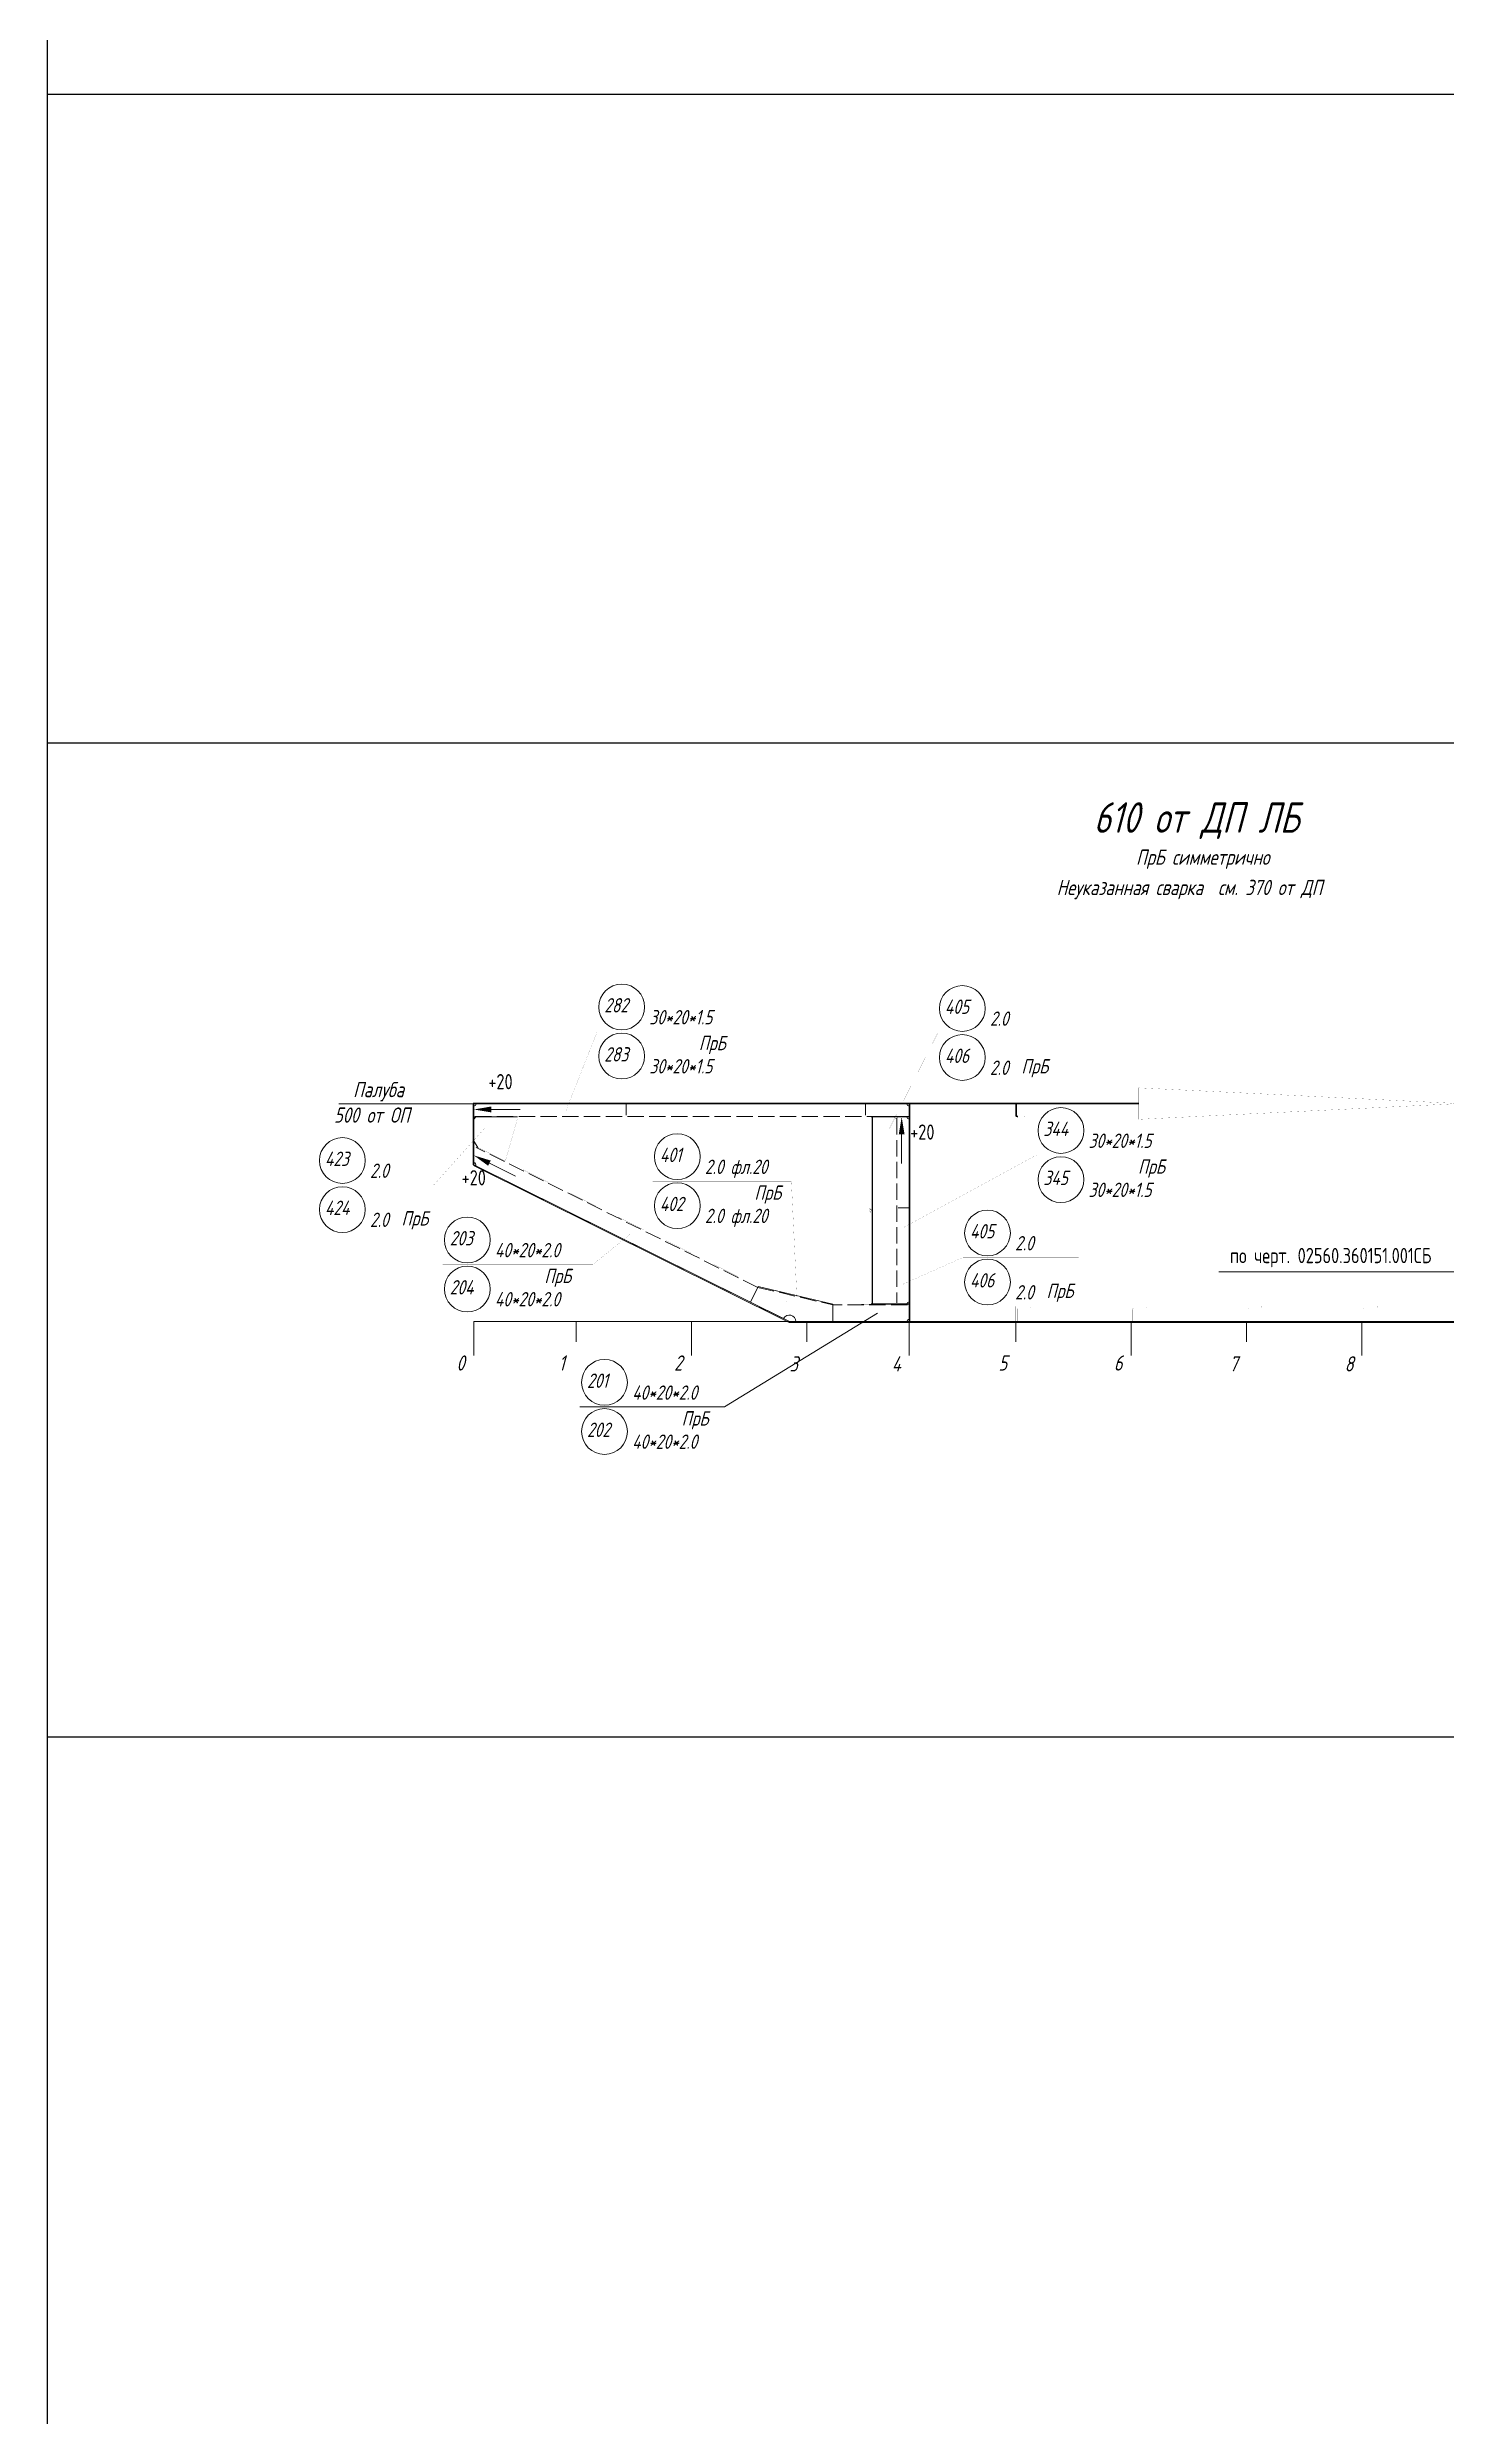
# Model space of a CAD drawing. Header units: millimetres. Extents: x 77380 to 135900, y -26587 to 17301.
# Drawn here: x 81559 to 84773, y -22094 to -16652 of the extents above; entities that cross this region are included whole.
import ezdxf

# ---------------------------------------------------------------- set-up
doc = ezdxf.new("R2010")
doc.units = ezdxf.units.MM
for name, pattern in [('K5LT32768', [0]), ('K5LT32769', [50, 37.5, -12.5]), ('K5LT32770', [0]), ('K5LT32771', [50, 37.5, -12.5]), ('K5LT32772', [0]), ('K5LT32773', [50, 37.5, -12.5]), ('K5LT32780', [0]), ('K5LT32781', [0]), ('K5LT32790', [0]), ('K5LT32831', [0]), ('K5LT_THIN', [0])]:
    doc.linetypes.add(name, pattern=pattern)
doc.layers.add('РАЗМЕРЫ', color=3, linetype='Continuous', lineweight=25)
doc.styles.add('KDIMTEXTSTYLE', font='GOST_AU.SHX', dxfattribs={"width": 0.96, "oblique": 15, "height": 5})
doc.styles.add('KTEXTSTYLE', font='GOST_AU.SHX', dxfattribs={"width": 0.96, "height": 5})
doc.dimstyles.new('KDIMSTYLE (1.00)', dxfattribs={"dimtxt": 5, "dimasz": 1, "dimexe": 2, "dimexo": 0, "dimgap": 1, "dimtad": 1, "dimtxsty": 'KDIMTEXTSTYLE', "dimsah": 1, "dimcen": 0, "dimdle": 1, "dimadec": 0, "dimazin": 0, "dimtfac": 0.667, "dimtmove": 0, "dimatfit": 3, "dimfxl": 1, "dimtvp": 1, "dimtolj": 1, "dimtzin": 0, "dimarcsym": 0})

# ---------------------------------------------------------------- blocks, each defined once
blk = doc.blocks.new('U47')
blk.add_hatch(color=7).paths.add_polyline_path([(103295, 16191), (103308.3, 16191), (103301.6, 16231)])
at = {"color": 7, "linetype": 'K5LT32831', "lineweight": 9}
blk.add_line((103301.6, 16191), (103301.6, 16124.5), dxfattribs=at)
blk = doc.blocks.new('U52')
blk.add_hatch(color=7).paths.add_polyline_path([(102358.9, 16241.6), (102358.9, 16255), (102318.9, 16248.3)])
at = {"color": 7, "linetype": 'K5LT32831', "lineweight": 9}
blk.add_line((102358.9, 16248.3), (102425.4, 16248.3), dxfattribs=at)
blk = doc.blocks.new('U53')
blk.add_hatch(color=7).paths.add_polyline_path([(102351.7, 16119), (102357.7, 16130.9), (102318.9, 16142.8)])
at = {"color": 7, "linetype": 'K5LT32831', "lineweight": 9}
blk.add_line((102354.7, 16125), (102414.3, 16095.4), dxfattribs=at)
blk = doc.blocks.new('*D686')
at = {"layer": 'Defpoints', "color": 0}
for p in [(83538.9, -19108.9), (83453.5, -19538.9), (83538.8, -19538.9)]:
    blk.add_point(p, dxfattribs=at)
at = {"layer": 'РАЗМЕРЫ', "color": 0, "lineweight": -2}
for p, q in [((83538.9, -19108.9), (83451.5, -19108.9)), ((83453.5, -19109.9), (83453.5, -19537.9)), ((83538.8, -19538.9), (83451.5, -19538.9))]:
    blk.add_line(p, q, dxfattribs=at)
at = {"layer": 'РАЗМЕРЫ', "color": 0}
for points in [[(83453.6, -19109.9), (83453.3, -19109.9), (83453.5, -19108.9)], [(83453.3, -19537.9), (83453.6, -19537.9), (83453.5, -19538.9)]]:
    blk.add_solid(points, dxfattribs=at)
at = {"layer": 'РАЗМЕРЫ', "color": 0, "insert": (83449.9, -19323.9), "char_height": 5, "attachment_point": 5, "rotation": 90, "style": 'KDIMTEXTSTYLE'}
blk.add_mtext('\\A1;430', dxfattribs=at)

msp = doc.modelspace()

# ---------------------------------------------------------------- linework, layer by layer
at = {"color": 6}
for p, q in [((81559.429, -16759.005), (90766.474, -16759.005)), ((90766.474, -18250.063), (81559.429, -18250.063)), ((81559.429, -20532.786), (90766.474, -20532.786))]:
    msp.add_line(p, q, dxfattribs=at)
at = {"color": 7, "linetype": 'K5LT32780', "lineweight": 18}
for p, q in [((82229.023, -19078.917), (82537.396, -19078.917)), ((84250.337, -19464.769), (84939.094, -19464.769))]:
    msp.add_line(p, q, dxfattribs=at)
at = {"color": 3, "linetype": 'K5LT32768', "lineweight": 18, "true_color": 0x00ff00}
for p, q in [((84066.384, -19077.417), (82537.396, -19077.417)), ((82537.396, -19218.917), (82537.396, -19078.917)), ((84066.384, -19078.917), (82537.396, -19078.917)), ((82538.897, -19218.917), (82538.897, -19078.917)), ((82538.897, -19078.917), (82538.897, -19104.417)), ((83538.897, -19078.917), (82538.897, -19078.917)), ((82888.897, -19104.417), (82888.897, -19078.917)), ((83438.897, -19104.417), (83438.897, -19078.917)), ((83538.897, -19578.917), (83538.897, -19078.917)), ((83538.897, -19104.417), (83538.897, -19078.917)), ((83540.399, -19578.917), (83540.399, -19078.917)), ((83783.898, -19104.472), (83783.898, -19078.917)), ((83785.397, -19104.472), (83785.397, -19078.917)), ((82638.897, -19108.917), (82538.897, -19108.917)), ((82538.897, -19108.917), (82538.897, -19174.257)), ((82543.896, -19108.917), (82538.897, -19113.917)), ((83538.897, -19108.917), (83513.397, -19108.917)), ((83538.897, -19538.917), (83538.897, -19108.917)), ((82538.897, -19164.257), (82547.854, -19178.705)), ((82538.897, -19180.956), (82538.897, -19218.917)), ((82538.009, -19220.709), (83263.009, -19580.709)), ((82538.897, -19218.917), (83263.897, -19578.917)), ((82538.897, -19218.917), (83183.343, -19538.917)), ((83538.897, -19317.417), (83513.397, -19317.417)), ((83195.425, -19544.917), (83263.897, -19578.917)), ((83195.425, -19544.918), (83263.897, -19578.917)), ((87153.051, -19578.917), (83263.897, -19578.917)), ((83263.897, -19578.917), (83538.897, -19578.917)), ((87153.051, -19580.917), (83263.897, -19580.917)), ((83513.397, -19538.917), (83538.897, -19538.917)), ((83538.897, -19578.917), (83538.897, -19544.917))]:
    msp.add_line(p, q, dxfattribs=at)
at = {"color": 3, "linetype": 'K5LT32769', "lineweight": 18, "true_color": 0x00ff00}
for p, q in [((82541.952, -19107.472), (83535.842, -19107.472)), ((83191.264, -19500.342), (82544.357, -19179.12)), ((83257.955, -19533.458), (83257.953, -19533.457))]:
    msp.add_line(p, q, dxfattribs=at)
at = {"color": 1, "linetype": 'K5LT32773', "lineweight": 18, "true_color": 0xff0000}
for p, q in [((83510.342, -19111.972), (83510.342, -19535.862)), ((83191.264, -19500.342), (83363.897, -19540.844)), ((83534.823, -19540.844), (83363.897, -19540.844))]:
    msp.add_line(p, q, dxfattribs=at)
at = {"color": 7, "linetype": 'K5LT_THIN', "lineweight": 18}
for p, q in [((83192.153, -19498.551), (83174.331, -19534.442)), ((83192.153, -19498.551), (83363.897, -19538.845)), ((83363.897, -19538.845), (83363.897, -19578.917))]:
    msp.add_line(p, q, dxfattribs=at)
at = {"color": 2, "linetype": 'K5LT32771', "lineweight": 18, "true_color": 0xffff00}
msp.add_line((83208.844, -19502.309), (83208.844, -19502.309), dxfattribs=at)
at = {"color": 1, "linetype": 'K5LT32781', "lineweight": 0, "true_color": 0xff0000}
for p, q in [((82538.897, -19578.917), (87253.117, -19578.917)), ((82538.897, -19578.917), (82538.897, -19657.042)), ((82773.897, -19578.917), (82773.897, -19625.792)), ((83038.897, -19578.917), (83038.897, -19657.042)), ((83303.897, -19578.917), (83303.897, -19625.792)), ((83538.897, -19578.917), (83538.897, -19657.042)), ((83783.897, -19578.917), (83783.897, -19625.792)), ((84048.897, -19578.917), (84048.897, -19657.042)), ((84313.897, -19578.917), (84313.897, -19625.792)), ((84578.897, -19578.917), (84578.897, -19657.042))]:
    msp.add_line(p, q, dxfattribs=at)
at = {"color": 1, "linetype": 'K5LT32772', "lineweight": 18, "true_color": 0xff0000}
for p, q in [((83114.467, -19775.05), (83466.397, -19559.956)), ((82782.757, -19775.05), (83114.467, -19775.05))]:
    msp.add_line(p, q, dxfattribs=at)
at = {"color": 6}
msp.add_lwpolyline([(81559.429, -6632.614), (90766.474, -6632.614), (90766.474, -26587.353), (81559.429, -26587.353)], close=True, dxfattribs=at)
at = {"color": 1, "linetype": 'K5LT32772', "true_color": 0xff0000, "const_width": 0.18}
for points in [[(83145.571, -18912.69), (82822.343, -18912.69), (82750.602, -19094.151)], [(83870.592, -18915.992), (83604.585, -18915.992), (83488.204, -19146.073)], [(82180.689, -19265.353), (82446.695, -19265.353), (82564.161, -19134.401)], [(83513.397, -19108.917), (83508.844, -19113.472), (83508.844, -19534.363), (83513.397, -19538.917)], [(84154.288, -19196.488), (83831.061, -19196.488), (83522.249, -19364.925)], [(82949.845, -19256.372), (83268.331, -19256.372), (83281.3, -19528.281)], [(82467.454, -19447.775), (82812.555, -19447.775), (82899.579, -19377.064)], [(83928.369, -19431.828), (83662.363, -19431.828), (83523.335, -19493.693)], [(83538.897, -19544.917), (83532.824, -19538.844), (83363.896, -19538.844)]]:
    msp.add_lwpolyline(points, dxfattribs=at)
at = {"color": 7, "linetype": 'K5LT32780', "const_width": 0.18}
msp.add_lwpolyline([(85538.897, -19114.318), (85538.897, -19042.017), (84066.384, -19114.318), (84066.384, -19042.017)], close=True, dxfattribs=at)
at = {"color": 3, "linetype": 'K5LT32768', "true_color": 0x00ff00, "const_width": 0.18}
for points in [[(82538.897, -19104.417), (82543.454, -19108.972), (83534.341, -19108.972), (83538.897, -19104.417)], [(82610.549, -19209.837), (82612.774, -19205.358), (82638.897, -19113.917), (82638.897, -19108.917)], [(83788.397, -19108.972), (83803.842, -19108.972), (83803.842, -19107.472), (83788.397, -19107.472)], [(82538.897, -19174.257), (82556.686, -19183.091), (82610.549, -19209.837)], [(83192.153, -19498.551), (82547.036, -19178.218), (82538.897, -19180.956)]]:
    msp.add_lwpolyline(points, dxfattribs=at)
at = {"color": 2, "linetype": 'K5LT32770', "true_color": 0xffff00, "const_width": 0.18}
for points in [[(83503.897, -19108.917), (83428.897, -19108.917), (83428.897, -19113.917), (83503.897, -19188.917), (83508.898, -19188.917), (83508.898, -19113.917), (83503.897, -19108.917)], [(83503.897, -19538.917), (83428.897, -19538.917), (83428.897, -19533.917), (83503.897, -19458.917), (83508.898, -19458.917), (83508.898, -19533.917), (83503.897, -19538.917)]]:
    msp.add_lwpolyline(points, dxfattribs=at)
at = {"color": 8, "linetype": 'K5LT32790', "true_color": 0x808080, "const_width": 0.18}
for points in [[(83786.898, -19577.417), (83786.898, -19551.417, -0.41421356), (83791.398, -19546.917), (83817.398, -19546.917, 0.41421356), (83818.898, -19545.417), (83818.898, -19543.917), (83783.898, -19543.917), (83783.898, -19578.917), (83785.398, -19578.917, 0.41421356)], [(84051.898, -19577.417), (84051.898, -19551.417, -0.41421356), (84056.398, -19546.917), (84082.398, -19546.917, 0.41421356), (84083.898, -19545.417), (84083.898, -19543.917), (84048.898, -19543.917), (84048.898, -19578.917), (84050.398, -19578.917, 0.41421356)], [(84316.899, -19577.417), (84316.899, -19551.417, -0.41421356), (84321.399, -19546.917), (84347.399, -19546.917, 0.41421356), (84348.899, -19545.417), (84348.899, -19543.917), (84313.899, -19543.917), (84313.899, -19578.917), (84315.399, -19578.917, 0.41421356)], [(84581.899, -19577.417), (84581.899, -19551.417, -0.41421356), (84586.399, -19546.917), (84612.399, -19546.917, 0.41421356), (84613.899, -19545.417), (84613.899, -19543.917), (84578.899, -19543.917), (84578.899, -19578.917), (84580.399, -19578.917, 0.41421356)]]:
    msp.add_lwpolyline(points, format="xyb", close=True, dxfattribs=at)
at = {"color": 1, "linetype": 'K5LT32772', "lineweight": 18, "true_color": 0xff0000}
for centre in [(82878.704, -18856.331), (83660.945, -18859.632), (82878.704, -18969.05), (83660.945, -18972.353), (83887.421, -19140.128), (82237.049, -19208.993), (83006.205, -19200.012), (83887.421, -19252.848), (83006.205, -19312.732), (82237.049, -19321.713), (82523.814, -19391.415), (83718.723, -19375.468), (82523.814, -19504.135), (83718.723, -19488.188), (82839.117, -19718.691), (82839.117, -19831.41)]:
    msp.add_circle(centre, 52.603, dxfattribs=at)
at = {"color": 3, "linetype": 'K5LT32768', "lineweight": 18, "true_color": 0x00ff00}
for centre, radius, start, end in [((82538.897, -19078.918), 4.999, 270.002228, 0.011973), ((83538.897, -19078.918), 4.999, 179.988022, 269.997772), ((83538.897, -19108.918), 4.999, 179.988113, 269.99823), ((83788.397, -19104.473), 4.499, 179.981415, 269.996735), ((83788.397, -19104.472), 3, 179.997955, 269.999298), ((82538.897, -19218.917), 4.999, 333.581268, 89.99633), ((83538.897, -19538.916), 4.999, 90.002235, 180.011978), ((83263.897, -19578.916), 15, 359.980927, 153.602325), ((83538.897, -19578.916), 4.999, 90.001305, 180.01181)]:
    msp.add_arc(centre, radius, start, end, dxfattribs=at)

# ---------------------------------------------------------------- block references
for name in ['U52', 'U47', 'U53']:
    msp.add_blockref(name, (-19779.985, -35339.967))

# ---------------------------------------------------------------- texts
at = {"color": 7, "char_height": 2.5, "attachment_point": 1, "style": 'KTEXTSTYLE'}
for s, insert in [('\\H3.5;\\W0.965;\\Q15;\\Q15;\\H70.00;610 от ДП ЛБ', (83962.637, -18386.081)), ('\\H3.5;\\W0.965;\\Q15;\\Q15;\\H35.00;ПрБ симметрично', (84060.014, -18494.67)), ('\\H3.5;\\W0.965;\\Q15;\\Q15;\\H35.00;Неуказанная сварка  см. 370 от ДП', (83877.798, -18564.218)), ('\\H3.5;\\W0.965;\\Q15;\\Q15;\\H33.00;{\\c255;282}', (82838.568, -18835.855)), ('\\H3.5;\\W0.965;\\Q15;\\Q15;\\H33.00;{\\c255;30*20*1.5}', (82942.109, -18863.252)), ('\\H3.5;\\W0.965;\\Q15;\\Q15;\\H33.00;{\\c255;405}', (83620.809, -18839.157)), ('\\H3.5;\\W0.965;\\Q15;\\Q15;\\H33.00;{\\c255;2.0}', (83724.35, -18866.554)), ('\\H3.5;\\W0.965;\\Q15;\\Q15;\\H33.00;{\\c16711935;ПрБ}', (83055.923, -18922.529)), ('\\H3.5;\\W0.965;\\Q15;\\Q15;\\H33.00;{\\c255;283}', (82838.568, -18948.575)), ('\\H3.5;\\W0.965;\\Q15;\\Q15;\\H33.00;{\\c255;30*20*1.5}', (82942.109, -18975.972)), ('\\H3.5;\\W0.965;\\Q15;\\Q15;\\H33.00;{\\c255;406}', (83620.809, -18951.877)), ('\\H3.5;\\W0.965;\\Q15;\\Q15;\\H33.00;{\\c255;2.0}', (83724.35, -18979.274)), ('\\H3.5;\\W0.965;\\Q15;\\Q15;\\H33.00;{\\c16711935;ПрБ}', (83796.771, -18975.974)), ('\\H3.5;\\W0.965;\\Q15;\\Q15;\\H35.00;Палуба', (82261.706, -19028.512)), ('\\H3.5;\\W0.965;\\Q15;\\Q0;\\H35.00;+20', (82572.315, -19010.306)), ('\\H3.5;\\W0.965;\\Q15;\\Q15;\\H35.00;500 от ОП', (82217.924, -19087.123)), ('\\H3.5;\\W0.965;\\Q15;\\Q0;\\H35.00;+20', (83541.227, -19126.088)), ('\\H3.5;\\W0.965;\\Q15;\\Q15;\\H33.00;{\\c255;344}', (83847.285, -19119.652)), ('\\H3.5;\\W0.965;\\Q15;\\Q15;\\H33.00;{\\c255;30*20*1.5}', (83950.826, -19147.049)), ('\\H3.5;\\W0.965;\\Q15;\\Q15;\\H33.00;{\\c255;423}', (82196.913, -19188.517)), ('\\H3.5;\\W0.965;\\Q15;\\Q15;\\H33.00;{\\c255;401}', (82966.069, -19179.536)), ('\\H3.5;\\W0.965;\\Q15;\\Q15;\\H33.00;{\\c255;2.0 фл.20}', (83069.61, -19206.933)), ('\\H3.5;\\W0.965;\\Q15;\\Q15;\\H33.00;{\\c16711935;ПрБ}', (84064.641, -19206.326)), ('\\H3.5;\\W0.965;\\Q15;\\Q15;\\H33.00;{\\c255;2.0}', (82300.454, -19215.915)), ('\\H3.5;\\W0.965;\\Q15;\\Q0;\\H35.00;+20', (82510.847, -19231.125)), ('\\H3.5;\\W0.965;\\Q15;\\Q15;\\H33.00;{\\c16711935;ПрБ}', (83183.424, -19266.211)), ('\\H3.5;\\W0.965;\\Q15;\\Q15;\\H33.00;{\\c255;345}', (83847.285, -19232.372)), ('\\H3.5;\\W0.965;\\Q15;\\Q15;\\H33.00;{\\c255;30*20*1.5}', (83950.826, -19259.769)), ('\\H3.5;\\W0.965;\\Q15;\\Q15;\\H33.00;{\\c255;424}', (82196.913, -19301.238)), ('\\H3.5;\\W0.965;\\Q15;\\Q15;\\H33.00;{\\c255;402}', (82966.069, -19292.256)), ('\\H3.5;\\W0.965;\\Q15;\\Q15;\\H33.00;{\\c255;2.0 фл.20}', (83069.61, -19319.654)), ('\\H3.5;\\W0.965;\\Q15;\\Q15;\\H33.00;{\\c255;2.0}', (82300.454, -19328.635)), ('\\H3.5;\\W0.965;\\Q15;\\Q15;\\H33.00;{\\c16711935;ПрБ}', (82372.875, -19325.335)), ('\\H3.5;\\W0.965;\\Q15;\\Q15;\\H33.00;{\\c255;203}', (82483.678, -19370.94)), ('\\H3.5;\\W0.965;\\Q15;\\Q15;\\H33.00;{\\c255;405}', (83678.587, -19354.992)), ('\\H3.5;\\W0.965;\\Q15;\\Q15;\\H33.00;{\\c255;40*20*2.0}', (82587.219, -19398.337)), ('\\H3.5;\\W0.965;\\Q15;\\Q15;\\H33.00;{\\c255;2.0}', (83782.128, -19382.389)), ('\\H3.5;\\W0.965;\\Q15;\\Q0;\\H35.00;по черт. 02560.360151.001СБ', (84275.545, -19409.769)), ('\\H3.5;\\W0.965;\\Q15;\\Q15;\\H33.00;{\\c255;204}', (82483.678, -19483.659)), ('\\H3.5;\\W0.965;\\Q15;\\Q15;\\H33.00;{\\c16711935;ПрБ}', (82701.034, -19457.614)), ('\\H3.5;\\W0.965;\\Q15;\\Q15;\\H33.00;{\\c255;406}', (83678.587, -19467.712)), ('\\H3.5;\\W0.965;\\Q15;\\Q15;\\H33.00;{\\c255;40*20*2.0}', (82587.219, -19511.056)), ('\\H3.5;\\W0.965;\\Q15;\\Q15;\\H33.00;{\\c255;2.0}', (83782.128, -19495.11)), ('\\H3.5;\\W0.965;\\Q15;\\Q15;\\H33.00;{\\c16711935;ПрБ}', (83854.549, -19491.809)), ('\\H3.5;\\W0.965;\\Q15;\\Q15;\\H33.00;{\\c255;201}', (82798.981, -19698.215)), ('\\H3.5;\\W0.965;\\Q15;\\Q15;\\H33.00;{\\c255;40*20*2.0}', (82902.522, -19725.612)), ('\\H3.5;\\W0.965;\\Q15;\\Q15;\\H33.00;{\\c16711935;ПрБ}', (83016.337, -19784.889)), ('\\H3.5;\\W0.965;\\Q15;\\Q15;\\H33.00;{\\c255;202}', (82798.981, -19810.935)), ('\\H3.5;\\W0.965;\\Q15;\\Q15;\\H33.00;{\\c255;40*20*2.0}', (82902.522, -19838.332))]:
    msp.add_mtext(s, dxfattribs=dict(at, insert=insert))
at = {"color": 7, "char_height": 2.5, "attachment_point": 1, "rotation": 359.999999, "style": 'KTEXTSTYLE'}
for s, insert in [('\\H3.5;\\W0.965;\\Q15;\\Q15;\\H35.00;{\\c255;0}', (82499.002, -19656.554)), ('\\H3.5;\\W0.965;\\Q15;\\Q15;\\H35.00;{\\c255;1}', (82734.002, -19656.554)), ('\\H3.5;\\W0.965;\\Q15;\\Q15;\\H35.00;{\\c255;2}', (82999.002, -19656.554)), ('\\H3.5;\\W0.965;\\Q15;\\Q15;\\H35.00;{\\c255;3}', (83264.002, -19658.553)), ('\\H3.5;\\W0.965;\\Q15;\\Q15;\\H35.00;{\\c255;4}', (83499.002, -19658.553)), ('\\H3.5;\\W0.965;\\Q15;\\Q15;\\H35.00;{\\c255;5}', (83744.003, -19656.555)), ('\\H3.5;\\W0.965;\\Q15;\\Q15;\\H35.00;{\\c255;6}', (84009.002, -19656.555)), ('\\H3.5;\\W0.965;\\Q15;\\Q15;\\H35.00;{\\c255;7}', (84274.002, -19658.553)), ('\\H3.5;\\W0.965;\\Q15;\\Q15;\\H35.00;{\\c255;8}', (84539.002, -19658.553))]:
    msp.add_mtext(s, dxfattribs=dict(at, insert=insert))

# ---------------------------------------------------------------- dimensions: what is measured, and where the dimension line sits
at = {"layer": 'РАЗМЕРЫ'}
dim = msp.add_linear_dim(base=(83453.456, -19538.917), p1=(83538.897, -19108.917), p2=(83538.824, -19538.917), angle=90, dimstyle='KDIMSTYLE (1.00)', override={"dimlfac": 1, "dimtxsty": 'KDIMTEXTSTYLE', "dimsah": 1, "dimtolj": 1}, dxfattribs=at)
dim.commit()
dim.dimension.update_dxf_attribs({"geometry": '*D686', "text_midpoint": (83449.853, -19323.917)})

doc.saveas('drawing.dxf')
